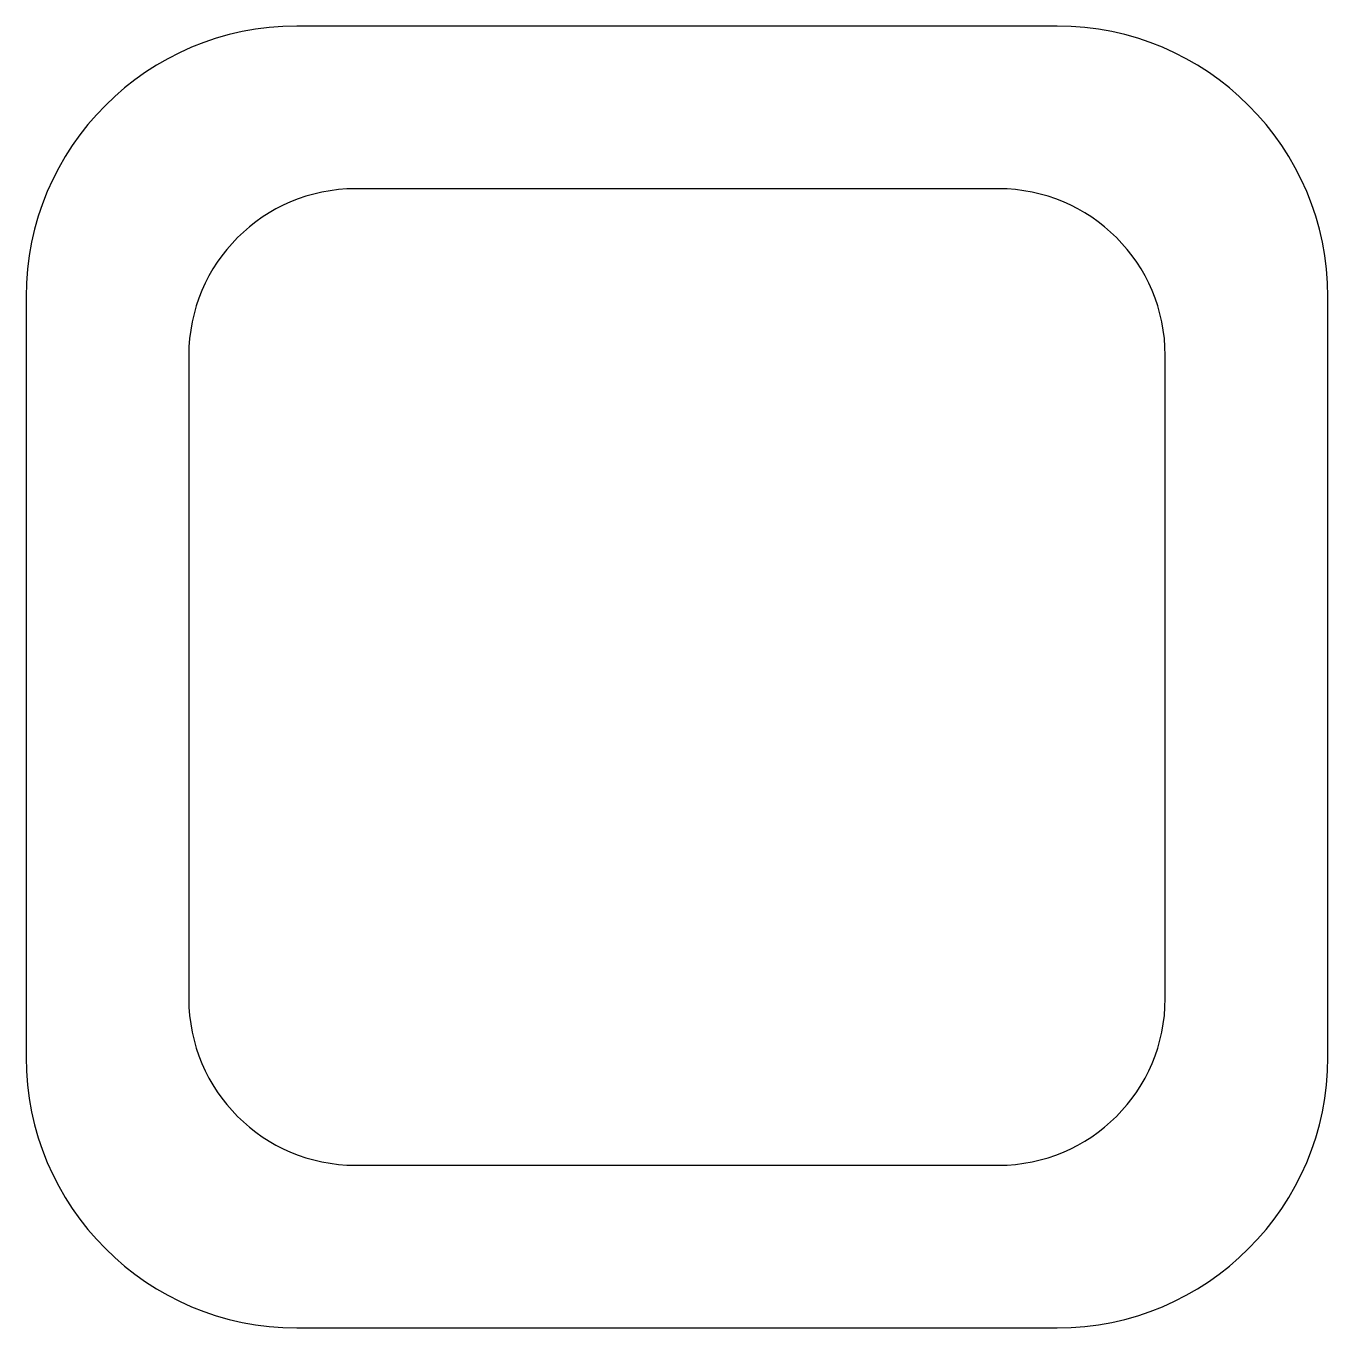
# Model space of a CAD drawing. Extents: x -19 to 19.1, y 1.6 to 39.7.
import ezdxf

# ---------------------------------------------------------------- set-up
doc = ezdxf.new("R2010")
doc.units = 0
doc.layers.get('0').update_dxf_attribs({"linetype": 'CONTINUOUS'})

msp = doc.modelspace()

# ---------------------------------------------------------------- linework, layer by layer
at = {"color": 7}
for p, q in [((11.144, 39.711), (-11.106, 39.711)), ((9.429, 34.948), (-9.392, 34.948)), ((-19.031, 31.786), (-19.031, 9.536)), ((19.069, 9.536), (19.069, 31.786)), ((-14.269, 30.072), (-14.269, 11.25)), ((14.306, 11.25), (14.306, 30.072)), ((-9.392, 6.373), (9.429, 6.373)), ((-11.106, 1.611), (11.144, 1.611))]:
    msp.add_line(p, q, dxfattribs=at)
for centre, radius, start, end in [((-11.106, 31.786), 7.925, 90, 180), ((11.144, 31.786), 7.925, 360, 90), ((-9.392, 30.072), 4.877, 90, 180), ((9.429, 30.072), 4.877, 0, 90), ((-9.392, 11.25), 4.877, 180, 270), ((9.429, 11.25), 4.877, 270, 360), ((-11.106, 9.536), 7.925, 180, 270), ((11.144, 9.536), 7.925, 270, 0)]:
    msp.add_arc(centre, radius, start, end, dxfattribs=at)

doc.saveas('drawing.dxf')
